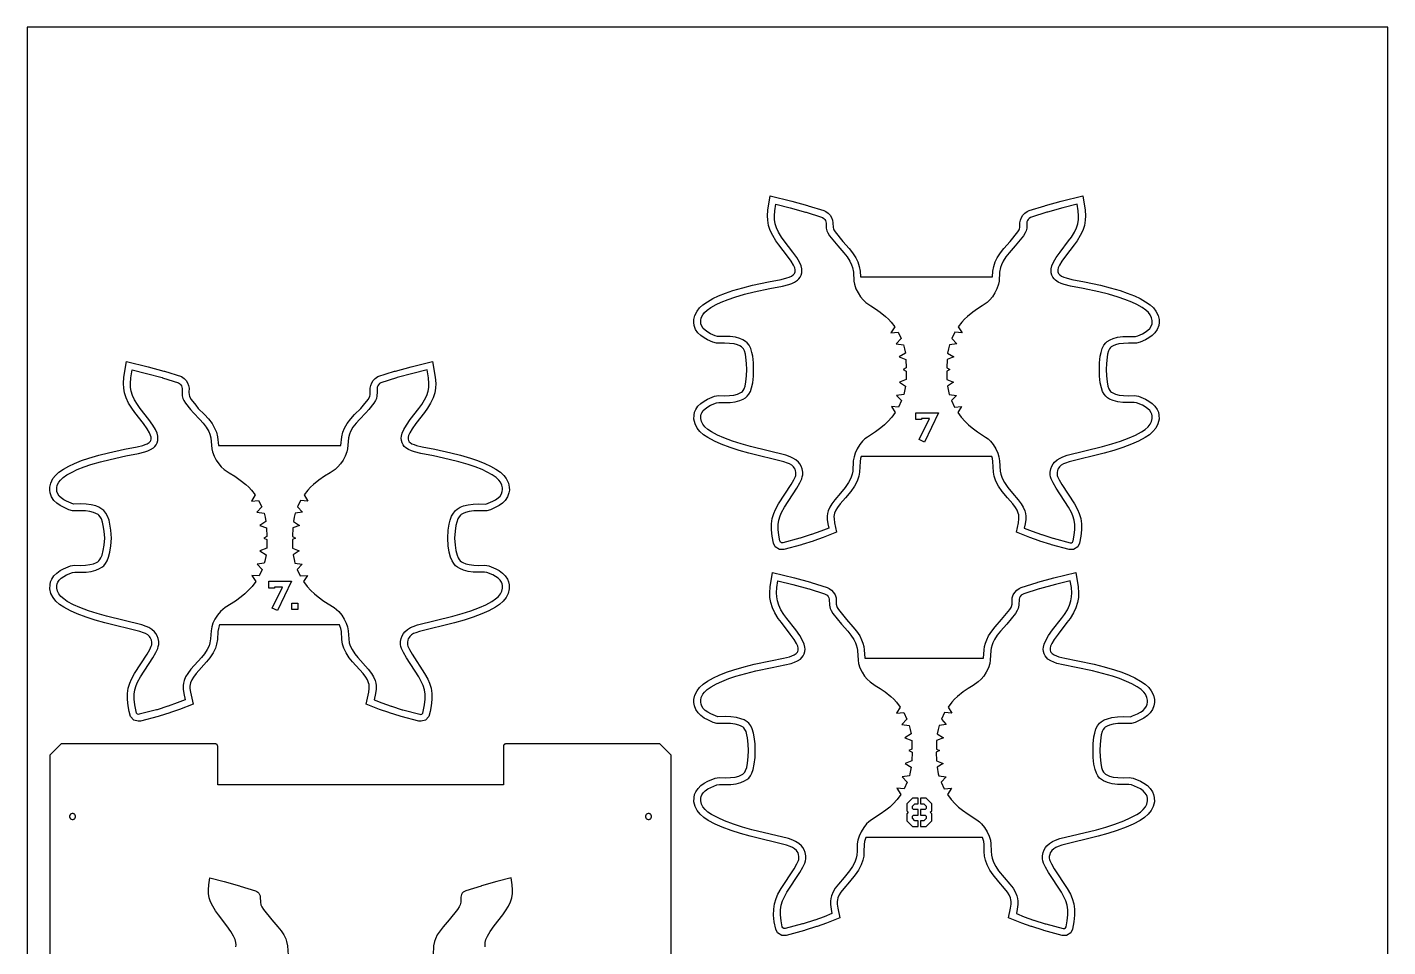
# Model space of a CAD drawing. Header units: millimetres. Extents: x 0 to 600, y 50 to 2725.
# Drawn here: x 0 to 600, y 1395 to 1800 of the extents above; entities that cross this region are included whole.
import ezdxf

# ---------------------------------------------------------------- set-up
doc = ezdxf.new("R2010")
doc.units = ezdxf.units.MM
doc.layers.add('0.0mm', color=7, linetype='Continuous')

msp = doc.modelspace()

# ---------------------------------------------------------------- linework, layer by layer
at = {"layer": '0.0mm'}
for points in [[(0, 950), (600, 950), (600, 1800), (0, 1800), (0, 950)], [(425.66, 1689.92), (425.82, 1692.44), (426.24, 1694.6), (426.89, 1696.56), (427.8, 1698.42), (429.18, 1700.56), (430.7, 1702.45), (433.4, 1705.51), (436.89, 1709.82), (437.45, 1710.71), (437.62, 1711.13), (437.76, 1711.73), (437.8, 1713.83), (437.98, 1714.91), (438.4, 1716.06), (439.05, 1717.1), (439.89, 1718.01), (440.91, 1718.72), (441.88, 1719.15), (448.79, 1721.34), (449.08, 1721.43), (455.96, 1723.34), (465.48, 1725.74), (466.48, 1719.41), (466.65, 1716.91), (466.58, 1714.89), (466.22, 1712.64), (465.5, 1710.43), (464.41, 1708.15), (462.98, 1705.84), (461.68, 1704.01), (457.87, 1699.1), (456.24, 1696.82), (455.22, 1695.09), (454.71, 1693.9), (454.52, 1693.09), (454.49, 1692.65), (454.52, 1692.21), (454.66, 1691.68), (454.82, 1691.37), (455.03, 1691.09), (455.34, 1690.81), (456.17, 1690.26), (457.11, 1689.83), (458.15, 1689.47), (460.7, 1688.86), (466.23, 1687.78), (473.28, 1686.25), (477.62, 1685.17), (481.95, 1683.92), (485.14, 1682.83), (488.28, 1681.57), (490.76, 1680.39), (493.21, 1679.01), (495.18, 1677.66), (496.68, 1676.28), (497.77, 1674.88), (498.73, 1672.9), (499.12, 1671.11), (499.15, 1669.84), (498.98, 1668.56), (498.37, 1666.81), (497.34, 1665.28), (496.14, 1664.09), (494.65, 1663.03), (493.15, 1662.21), (490.82, 1661.17), (489.25, 1660.66), (485.7, 1660.71), (483.46, 1660.63), (481.43, 1660.37), (479.89, 1659.97), (478.92, 1659.57), (478.08, 1659.07), (477.78, 1658.81), (477.29, 1658.18), (476.86, 1657.3), (476.44, 1655.91), (476.19, 1654.56), (475.9, 1651.84), (475.83, 1649.11), (475.9, 1646.4), (476.18, 1643.71), (476.57, 1641.82), (477, 1640.61), (477.37, 1639.94), (477.75, 1639.46), (478.18, 1639.1), (478.72, 1638.77), (479.91, 1638.27), (481.49, 1637.86), (483.46, 1637.61), (485.67, 1637.53), (488.27, 1637.61), (490.04, 1637.39), (493.13, 1636.04), (494.65, 1635.22), (496.14, 1634.16), (497.34, 1632.97), (498.33, 1631.49), (498.82, 1630.28), (499.1, 1629.01), (499.13, 1627.18), (498.66, 1625.14), (497.75, 1623.33), (496.46, 1621.73), (494.85, 1620.33), (492.99, 1619.1), (490.04, 1617.51), (487.05, 1616.18), (483.14, 1614.7), (479.17, 1613.43), (474.97, 1612.26), (459.48, 1608.45), (457.84, 1607.89), (456.93, 1607.47), (456.01, 1606.89), (455.24, 1606.2), (454.91, 1605.8), (454.56, 1605.18), (454.31, 1604.54), (454.15, 1603.68), (454.16, 1602.95), (454.25, 1602.47), (454.41, 1601.94), (455.06, 1600.48), (456.26, 1598.39), (461.78, 1589.95), (463.15, 1587.45), (463.95, 1585.6), (464.6, 1583.41), (464.95, 1581.07), (464.97, 1578.47), (464.68, 1575.64), (464.09, 1572.55), (463.25, 1570.93), (461.35, 1569.75), (459.54, 1569.71), (451.71, 1571.82), (451.35, 1571.92), (446.49, 1573.48), (446.19, 1573.58), (442.12, 1575.07), (436.25, 1577.39), (437.14, 1581.58), (437.36, 1583.23), (437.36, 1584.34), (437.26, 1585.08), (437.07, 1585.82), (436.56, 1587.08), (435.87, 1588.26), (434.68, 1589.84), (432.24, 1592.59), (430.01, 1595.3), (428.37, 1597.73), (427.22, 1599.96), (426.44, 1602.11), (426.06, 1603.87), (425.85, 1608.58), (425.61, 1609.91), (425.33, 1610.81), (367.81, 1610.81), (367.53, 1609.91), (367.3, 1608.58), (367.09, 1603.87), (366.7, 1602.11), (365.93, 1599.96), (364.77, 1597.73), (363.14, 1595.3), (360.9, 1592.59), (358.47, 1589.84), (357.28, 1588.26), (356.58, 1587.08), (356.07, 1585.82), (355.88, 1585.08), (355.78, 1584.34), (355.79, 1583.23), (356.01, 1581.58), (356.89, 1577.39), (351.03, 1575.07), (346.95, 1573.58), (346.66, 1573.48), (341.8, 1571.92), (341.43, 1571.82), (333.61, 1569.71), (331.8, 1569.75), (329.9, 1570.93), (329.06, 1572.55), (328.47, 1575.64), (328.17, 1578.47), (328.2, 1581.07), (328.54, 1583.41), (329.2, 1585.6), (330, 1587.45), (331.37, 1589.95), (336.88, 1598.39), (338.09, 1600.48), (338.74, 1601.94), (338.9, 1602.47), (338.99, 1602.95), (338.99, 1603.68), (338.83, 1604.54), (338.59, 1605.18), (338.23, 1605.8), (337.9, 1606.2), (337.13, 1606.89), (336.21, 1607.47), (335.31, 1607.89), (333.66, 1608.45), (318.18, 1612.26), (313.98, 1613.43), (310.01, 1614.7), (306.1, 1616.18), (303.1, 1617.51), (300.15, 1619.1), (298.3, 1620.33), (296.68, 1621.73), (295.4, 1623.33), (294.49, 1625.14), (294.01, 1627.18), (294.05, 1629.01), (294.33, 1630.28), (294.81, 1631.49), (295.8, 1632.97), (297.01, 1634.16), (298.5, 1635.22), (300.01, 1636.04), (303.11, 1637.39), (304.87, 1637.61), (307.48, 1637.53), (309.69, 1637.61), (311.65, 1637.86), (313.24, 1638.27), (314.42, 1638.77), (314.97, 1639.1), (315.39, 1639.46), (315.78, 1639.94), (316.14, 1640.61), (316.57, 1641.82), (316.96, 1643.71), (317.25, 1646.4), (317.32, 1649.11), (317.25, 1651.84), (316.96, 1654.56), (316.7, 1655.91), (316.28, 1657.3), (315.85, 1658.18), (315.36, 1658.81), (315.06, 1659.07), (314.23, 1659.57), (313.25, 1659.97), (311.72, 1660.37), (309.69, 1660.63), (307.45, 1660.71), (303.9, 1660.66), (302.32, 1661.17), (300, 1662.21), (298.5, 1663.03), (297.01, 1664.09), (295.8, 1665.28), (294.77, 1666.81), (294.17, 1668.56), (294, 1669.84), (294.03, 1671.11), (294.42, 1672.9), (295.38, 1674.88), (296.46, 1676.28), (297.97, 1677.66), (299.94, 1679.01), (302.39, 1680.39), (304.87, 1681.57), (308.01, 1682.83), (311.2, 1683.92), (315.52, 1685.17), (319.86, 1686.25), (326.92, 1687.78), (332.44, 1688.86), (334.99, 1689.47), (336.04, 1689.83), (336.97, 1690.26), (337.81, 1690.81), (338.12, 1691.09), (338.33, 1691.37), (338.49, 1691.68), (338.62, 1692.21), (338.66, 1692.65), (338.63, 1693.09), (338.44, 1693.9), (337.92, 1695.09), (336.91, 1696.82), (335.27, 1699.1), (331.46, 1704.01), (330.16, 1705.84), (328.74, 1708.15), (327.64, 1710.43), (326.93, 1712.64), (326.56, 1714.89), (326.49, 1716.91), (326.67, 1719.41), (327.67, 1725.74), (337.19, 1723.34), (344.07, 1721.43), (344.36, 1721.34), (351.26, 1719.15), (352.24, 1718.72), (353.25, 1718.01), (354.1, 1717.1), (354.75, 1716.06), (355.17, 1714.91), (355.34, 1713.83), (355.39, 1711.73), (355.53, 1711.13), (355.7, 1710.71), (356.25, 1709.82), (359.75, 1705.51), (362.45, 1702.45), (363.96, 1700.56), (365.35, 1698.42), (366.26, 1696.56), (366.91, 1694.6), (367.33, 1692.44), (367.48, 1689.92), (425.66, 1689.92)], [(384.56, 1654.66), (387.53, 1653.53), (387.64, 1649.81), (386.28, 1649.12), (387.68, 1648.43), (387.61, 1644.7), (384.64, 1643.54), (387.34, 1641.83), (386.57, 1638.15), (383.4, 1637.73), (385.61, 1635.43), (384.25, 1632.58), (381.07, 1632.81), (382.77, 1630.11), (381.25, 1628.05), (379.57, 1626.18), (378.05, 1624.73), (376.45, 1623.4), (374.1, 1621.7), (370.49, 1619.36), (369.41, 1618.53), (368.41, 1617.58), (367.12, 1616.02), (365.98, 1614.18), (365.12, 1612.27), (364.61, 1610.61), (364.31, 1608.91), (364.1, 1604.26), (363.81, 1602.94), (363.17, 1601.16), (362.19, 1599.27), (360.73, 1597.1), (358.62, 1594.54), (356.15, 1591.74), (354.78, 1589.93), (353.89, 1588.41), (353.22, 1586.76), (352.93, 1585.66), (352.78, 1584.54), (352.79, 1583.02), (353.05, 1581.07), (353.44, 1579.25), (349.96, 1577.87), (345.93, 1576.4), (345.74, 1576.34), (340.88, 1574.78), (340.65, 1574.71), (333.24, 1572.72), (332.68, 1572.73), (332.18, 1573.04), (331.92, 1573.54), (331.44, 1576.08), (331.17, 1578.61), (331.2, 1580.84), (331.48, 1582.75), (332.02, 1584.57), (332.7, 1586.14), (333.94, 1588.41), (339.44, 1596.82), (340.76, 1599.11), (341.55, 1600.88), (341.82, 1601.77), (341.98, 1602.68), (341.99, 1603.94), (341.73, 1605.35), (341.31, 1606.47), (340.71, 1607.51), (340.07, 1608.29), (338.94, 1609.29), (337.65, 1610.1), (336.43, 1610.67), (334.51, 1611.33), (318.94, 1615.16), (314.84, 1616.3), (311, 1617.54), (307.24, 1618.96), (304.43, 1620.2), (301.7, 1621.68), (300.11, 1622.72), (298.85, 1623.82), (297.94, 1624.96), (297.33, 1626.17), (297.02, 1627.49), (297.04, 1628.66), (297.21, 1629.39), (297.48, 1630.09), (298.12, 1631.04), (298.95, 1631.85), (300.1, 1632.67), (301.33, 1633.35), (303.91, 1634.47), (305.01, 1634.61), (307.48, 1634.53), (309.93, 1634.62), (312.22, 1634.91), (314.2, 1635.42), (315.8, 1636.09), (316.73, 1636.66), (317.55, 1637.36), (318.28, 1638.26), (318.89, 1639.38), (319.47, 1641.02), (319.93, 1643.24), (320.25, 1646.2), (320.32, 1649.11), (320.25, 1652.03), (319.93, 1655), (319.62, 1656.63), (319.09, 1658.4), (318.41, 1659.78), (317.55, 1660.89), (316.83, 1661.51), (315.58, 1662.26), (314.2, 1662.82), (312.29, 1663.32), (309.93, 1663.63), (307.48, 1663.71), (304.35, 1663.67), (303.4, 1663.97), (301.33, 1664.9), (300.1, 1665.57), (298.95, 1666.39), (298.12, 1667.2), (297.48, 1668.16), (297.1, 1669.25), (297, 1670), (297.02, 1670.75), (297.27, 1671.92), (297.94, 1673.28), (298.68, 1674.23), (299.84, 1675.3), (301.53, 1676.46), (303.77, 1677.73), (306.07, 1678.82), (309.05, 1680.02), (312.1, 1681.06), (316.3, 1682.27), (320.54, 1683.33), (327.53, 1684.84), (333.08, 1685.93), (335.83, 1686.58), (337.16, 1687.04), (338.43, 1687.63), (339.66, 1688.43), (340.33, 1689.05), (340.89, 1689.77), (341.31, 1690.64), (341.59, 1691.7), (341.67, 1692.62), (341.61, 1693.54), (341.29, 1694.85), (340.61, 1696.45), (339.43, 1698.46), (337.68, 1700.9), (333.87, 1705.8), (332.66, 1707.5), (331.37, 1709.59), (330.43, 1711.55), (329.85, 1713.34), (329.56, 1715.18), (329.5, 1716.86), (329.65, 1719.08), (330.12, 1722.03), (336.42, 1720.44), (343.27, 1718.54), (343.45, 1718.49), (350.2, 1716.33), (350.76, 1716.09), (351.28, 1715.73), (351.71, 1715.27), (352.04, 1714.74), (352.25, 1714.15), (352.35, 1713.56), (352.4, 1711.37), (352.66, 1710.21), (353.03, 1709.33), (353.8, 1708.08), (357.46, 1703.57), (360.15, 1700.52), (361.53, 1698.8), (362.73, 1696.95), (363.56, 1695.25), (363.97, 1694.02), (364.35, 1692.06), (364.6, 1688.03), (364.85, 1686.7), (365.48, 1684.75), (366.38, 1682.9), (367.49, 1681.17), (368.59, 1679.86), (369.83, 1678.7), (372.02, 1677.15), (374.08, 1675.86), (376.09, 1674.47), (378.51, 1672.51), (379.79, 1671.29), (380.99, 1670), (382.55, 1667.98), (380.89, 1665.26), (384.07, 1665.53), (385.45, 1662.74), (383.27, 1660.41), (386.43, 1660.03), (386.9, 1658.22), (387.25, 1656.39), (384.56, 1654.66)], [(408.58, 1654.66), (405.62, 1653.53), (405.51, 1649.81), (406.86, 1649.12), (405.47, 1648.43), (405.53, 1644.7), (408.51, 1643.54), (405.81, 1641.83), (406.58, 1638.15), (409.74, 1637.73), (407.54, 1635.43), (408.89, 1632.58), (412.08, 1632.81), (410.38, 1630.11), (411.9, 1628.05), (413.58, 1626.18), (415.1, 1624.73), (416.7, 1623.4), (419.05, 1621.7), (422.65, 1619.36), (423.73, 1618.53), (424.74, 1617.58), (426.03, 1616.02), (427.16, 1614.18), (428.02, 1612.27), (428.53, 1610.61), (428.83, 1608.91), (429.05, 1604.26), (429.33, 1602.94), (429.98, 1601.16), (430.96, 1599.27), (432.42, 1597.1), (434.52, 1594.54), (437, 1591.74), (438.37, 1589.93), (439.26, 1588.41), (439.93, 1586.76), (440.21, 1585.66), (440.36, 1584.54), (440.36, 1583.02), (440.1, 1581.07), (439.71, 1579.25), (443.18, 1577.87), (447.22, 1576.4), (447.4, 1576.34), (452.26, 1574.78), (452.49, 1574.71), (459.9, 1572.72), (460.46, 1572.73), (460.96, 1573.04), (461.22, 1573.54), (461.71, 1576.08), (461.97, 1578.61), (461.95, 1580.84), (461.67, 1582.75), (461.12, 1584.57), (460.45, 1586.14), (459.2, 1588.41), (453.71, 1596.82), (452.38, 1599.11), (451.59, 1600.88), (451.32, 1601.77), (451.16, 1602.68), (451.15, 1603.94), (451.41, 1605.35), (451.84, 1606.47), (452.44, 1607.51), (453.07, 1608.29), (454.21, 1609.29), (455.49, 1610.1), (456.72, 1610.67), (458.64, 1611.33), (474.21, 1615.16), (478.31, 1616.3), (482.15, 1617.54), (485.91, 1618.96), (488.72, 1620.2), (491.45, 1621.68), (493.03, 1622.72), (494.29, 1623.82), (495.21, 1624.96), (495.82, 1626.17), (496.13, 1627.49), (496.1, 1628.66), (495.94, 1629.39), (495.66, 1630.09), (495.02, 1631.04), (494.2, 1631.85), (493.05, 1632.67), (491.81, 1633.35), (489.24, 1634.47), (488.13, 1634.61), (485.66, 1634.53), (483.21, 1634.62), (480.93, 1634.91), (478.94, 1635.42), (477.35, 1636.09), (476.41, 1636.66), (475.6, 1637.36), (474.87, 1638.26), (474.25, 1639.38), (473.68, 1641.02), (473.22, 1643.24), (472.9, 1646.2), (472.83, 1649.11), (472.9, 1652.03), (473.22, 1655), (473.53, 1656.63), (474.06, 1658.4), (474.73, 1659.78), (475.6, 1660.89), (476.32, 1661.51), (477.57, 1662.26), (478.94, 1662.82), (480.86, 1663.32), (483.21, 1663.63), (485.66, 1663.71), (488.8, 1663.67), (489.75, 1663.97), (491.81, 1664.9), (493.05, 1665.57), (494.2, 1666.39), (495.02, 1667.2), (495.66, 1668.16), (496.04, 1669.25), (496.14, 1670), (496.13, 1670.75), (495.87, 1671.92), (495.21, 1673.28), (494.47, 1674.23), (493.31, 1675.3), (491.62, 1676.46), (489.38, 1677.73), (487.08, 1678.82), (484.09, 1680.02), (481.05, 1681.06), (476.85, 1682.27), (472.6, 1683.33), (465.62, 1684.84), (460.07, 1685.93), (457.32, 1686.58), (455.99, 1687.04), (454.71, 1687.63), (453.49, 1688.43), (452.81, 1689.05), (452.26, 1689.77), (451.83, 1690.64), (451.56, 1691.7), (451.48, 1692.62), (451.54, 1693.54), (451.85, 1694.85), (452.54, 1696.45), (453.72, 1698.46), (455.47, 1700.9), (459.27, 1705.8), (460.48, 1707.5), (461.77, 1709.59), (462.71, 1711.55), (463.29, 1713.34), (463.59, 1715.18), (463.65, 1716.86), (463.49, 1719.08), (463.03, 1722.03), (456.73, 1720.44), (449.88, 1718.54), (449.7, 1718.49), (442.94, 1716.33), (442.38, 1716.09), (441.87, 1715.73), (441.44, 1715.27), (441.11, 1714.74), (440.89, 1714.15), (440.8, 1713.56), (440.75, 1711.37), (440.49, 1710.21), (440.12, 1709.33), (439.34, 1708.08), (435.69, 1703.57), (433, 1700.52), (431.62, 1698.8), (430.41, 1696.95), (429.59, 1695.25), (429.18, 1694.02), (428.8, 1692.06), (428.55, 1688.03), (428.29, 1686.7), (427.66, 1684.75), (426.77, 1682.9), (425.65, 1681.17), (424.56, 1679.86), (423.32, 1678.7), (421.13, 1677.15), (419.06, 1675.86), (417.06, 1674.47), (414.64, 1672.51), (413.36, 1671.29), (412.16, 1670), (410.6, 1667.98), (412.26, 1665.26), (409.08, 1665.53), (407.7, 1662.74), (409.88, 1660.41), (406.71, 1660.03), (406.24, 1658.22), (405.9, 1656.39), (408.58, 1654.66)], [(138.3, 1615.63), (138.68, 1619.49), (139.21, 1621.45), (139.98, 1623.32), (141.12, 1625.33), (142.7, 1627.41), (144.38, 1629.24), (147.17, 1632), (148.31, 1633.34), (150.34, 1635.94), (150.93, 1636.89), (151.12, 1637.32), (151.25, 1637.94), (151.3, 1639.13), (151.25, 1640.92), (151.47, 1642.11), (151.91, 1643.26), (152.58, 1644.3), (153.46, 1645.21), (154.62, 1645.98), (162.02, 1648.33), (162.34, 1648.43), (169.32, 1650.32), (178.79, 1652.66), (179.95, 1645.73), (180.14, 1643.01), (180.05, 1640.84), (179.7, 1638.8), (178.99, 1636.6), (177.9, 1634.32), (176.47, 1632.01), (175.17, 1630.18), (171.36, 1625.27), (169.72, 1622.99), (168.7, 1621.26), (168.19, 1620.07), (168, 1619.26), (167.97, 1618.82), (168.01, 1618.38), (168.14, 1617.85), (168.3, 1617.54), (168.51, 1617.26), (168.82, 1616.98), (169.65, 1616.43), (170.59, 1616), (171.63, 1615.64), (174.19, 1615.03), (179.71, 1613.95), (186.77, 1612.41), (191.1, 1611.34), (195.43, 1610.09), (198.62, 1609), (201.76, 1607.73), (204.24, 1606.55), (206.69, 1605.17), (208.66, 1603.82), (210.16, 1602.44), (211.25, 1601.04), (212.21, 1599.06), (212.6, 1597.27), (212.62, 1596), (212.45, 1594.72), (211.85, 1592.97), (210.82, 1591.44), (209.61, 1590.25), (208.12, 1589.19), (206.62, 1588.37), (204.3, 1587.33), (202.72, 1586.83), (199.17, 1586.88), (196.93, 1586.8), (194.97, 1586.54), (193.35, 1586.13), (192.29, 1585.71), (191.37, 1585.17), (191.01, 1584.87), (190.44, 1584.18), (189.93, 1583.24), (189.42, 1581.8), (189.09, 1580.38), (188.68, 1577.91), (188.44, 1574.82), (188.68, 1571.74), (189.08, 1569.29), (189.59, 1567.33), (190.1, 1566.05), (190.53, 1565.33), (190.98, 1564.81), (191.47, 1564.4), (192.08, 1564.04), (193.36, 1563.51), (194.97, 1563.1), (196.93, 1562.85), (199.14, 1562.77), (201.75, 1562.85), (203.51, 1562.63), (206.61, 1561.29), (208.12, 1560.46), (209.61, 1559.4), (210.82, 1558.21), (211.81, 1556.74), (212.29, 1555.52), (212.57, 1554.26), (212.61, 1552.42), (212.14, 1550.39), (211.23, 1548.57), (209.94, 1546.97), (208.33, 1545.57), (206.47, 1544.34), (203.52, 1542.75), (200.53, 1541.42), (196.62, 1539.94), (192.65, 1538.67), (188.45, 1537.5), (172.96, 1533.68), (171.32, 1533.12), (170.42, 1532.7), (169.5, 1532.12), (168.73, 1531.44), (168.39, 1531.03), (168.04, 1530.41), (167.8, 1529.77), (167.64, 1528.91), (167.64, 1528.18), (167.73, 1527.7), (167.89, 1527.17), (168.54, 1525.71), (169.75, 1523.62), (175.27, 1515.19), (176.64, 1512.69), (177.44, 1510.83), (178.09, 1508.64), (178.44, 1506.3), (178.47, 1503.71), (178.17, 1500.88), (177.71, 1498.44), (177.14, 1496.19), (175.66, 1494.61), (173.76, 1494.05), (172.67, 1494.17), (164.86, 1496.2), (164.5, 1496.31), (159.75, 1497.78), (159.47, 1497.87), (155.4, 1499.31), (149.46, 1501.58), (150.63, 1506.83), (150.85, 1508.46), (150.85, 1509.58), (150.75, 1510.31), (150.57, 1511.04), (150.06, 1512.28), (149.34, 1513.5), (148.12, 1515.12), (143.52, 1520.2), (142.02, 1522.04), (140.63, 1524.17), (139.64, 1526.29), (139.1, 1528), (138.77, 1530.06), (138.58, 1533.63), (138.33, 1534.9), (137.92, 1536.17), (137.76, 1536.51), (84.86, 1536.51), (84.71, 1536.17), (84.29, 1534.9), (84.04, 1533.63), (83.85, 1530.06), (83.53, 1528), (82.98, 1526.29), (81.99, 1524.17), (80.6, 1522.04), (79.11, 1520.2), (74.5, 1515.12), (73.28, 1513.5), (72.56, 1512.28), (72.06, 1511.04), (71.87, 1510.31), (71.77, 1509.58), (71.78, 1508.46), (72, 1506.83), (73.16, 1501.58), (67.23, 1499.31), (63.15, 1497.87), (62.87, 1497.78), (58.13, 1496.31), (57.77, 1496.2), (49.96, 1494.17), (48.86, 1494.05), (46.96, 1494.61), (45.48, 1496.19), (44.91, 1498.44), (44.45, 1500.88), (44.16, 1503.71), (44.19, 1506.3), (44.53, 1508.64), (45.19, 1510.83), (45.99, 1512.69), (47.36, 1515.19), (52.88, 1523.62), (54.08, 1525.71), (54.73, 1527.17), (54.89, 1527.7), (54.98, 1528.18), (54.99, 1528.91), (54.83, 1529.77), (54.58, 1530.41), (54.23, 1531.03), (53.9, 1531.44), (53.13, 1532.12), (52.21, 1532.7), (51.3, 1533.12), (49.66, 1533.68), (34.17, 1537.5), (29.97, 1538.67), (26, 1539.94), (22.09, 1541.42), (19.1, 1542.75), (16.15, 1544.34), (14.29, 1545.57), (12.68, 1546.97), (11.4, 1548.57), (10.49, 1550.39), (10.01, 1552.42), (10.05, 1554.26), (10.33, 1555.52), (10.82, 1556.74), (11.8, 1558.21), (13.01, 1559.4), (14.5, 1560.46), (16.01, 1561.29), (19.11, 1562.63), (20.88, 1562.85), (23.48, 1562.77), (25.69, 1562.85), (27.66, 1563.1), (29.26, 1563.51), (30.54, 1564.04), (31.15, 1564.4), (31.65, 1564.81), (32.09, 1565.33), (32.53, 1566.05), (33.04, 1567.33), (33.54, 1569.29), (33.94, 1571.74), (34.18, 1574.82), (33.94, 1577.91), (33.54, 1580.38), (33.2, 1581.8), (32.69, 1583.24), (32.18, 1584.18), (31.62, 1584.87), (31.25, 1585.17), (30.33, 1585.71), (29.28, 1586.13), (27.66, 1586.54), (25.69, 1586.8), (23.45, 1586.88), (19.9, 1586.83), (18.33, 1587.33), (16, 1588.37), (14.5, 1589.19), (13.01, 1590.25), (11.8, 1591.44), (10.78, 1592.97), (10.17, 1594.72), (10, 1596), (10.03, 1597.27), (10.42, 1599.06), (11.37, 1601.04), (12.46, 1602.44), (13.97, 1603.82), (15.94, 1605.17), (18.38, 1606.55), (20.86, 1607.73), (24, 1609), (27.2, 1610.09), (31.52, 1611.34), (35.86, 1612.41), (42.92, 1613.95), (48.44, 1615.03), (50.99, 1615.64), (52.03, 1616), (52.97, 1616.43), (53.8, 1616.98), (54.11, 1617.26), (54.32, 1617.54), (54.48, 1617.85), (54.62, 1618.38), (54.65, 1618.82), (54.62, 1619.26), (54.43, 1620.07), (53.92, 1621.26), (52.9, 1622.99), (51.27, 1625.27), (47.45, 1630.18), (46.15, 1632.01), (44.73, 1634.32), (43.63, 1636.6), (42.92, 1638.8), (42.57, 1640.84), (42.48, 1643.01), (42.67, 1645.73), (43.84, 1652.66), (53.3, 1650.32), (60.28, 1648.43), (60.61, 1648.33), (68.01, 1645.98), (69.17, 1645.21), (70.04, 1644.3), (70.72, 1643.26), (71.16, 1642.11), (71.37, 1640.92), (71.32, 1639.13), (71.37, 1637.94), (71.51, 1637.32), (71.69, 1636.89), (72.28, 1635.94), (74.31, 1633.34), (75.46, 1632), (78.24, 1629.24), (79.93, 1627.41), (81.5, 1625.33), (82.64, 1623.32), (83.41, 1621.45), (83.94, 1619.49), (84.32, 1615.63), (138.3, 1615.63)], [(61.98, 1500.65), (57.24, 1499.17), (57.01, 1499.11), (49.42, 1497.13), (49.14, 1497.1), (48.59, 1497.26), (48.2, 1497.68), (47.84, 1499.09), (47.42, 1501.32), (47.16, 1503.85), (47.18, 1506.07), (47.47, 1507.99), (48.01, 1509.8), (48.69, 1511.37), (49.93, 1513.64), (55.43, 1522.05), (56.75, 1524.34), (57.55, 1526.11), (57.82, 1527), (57.98, 1527.91), (57.99, 1529.17), (57.73, 1530.58), (57.3, 1531.7), (56.71, 1532.74), (56.07, 1533.52), (54.93, 1534.53), (53.65, 1535.34), (52.43, 1535.91), (50.51, 1536.56), (34.94, 1540.4), (30.83, 1541.54), (27, 1542.77), (23.23, 1544.2), (20.43, 1545.45), (17.69, 1546.92), (16.11, 1547.97), (14.85, 1549.06), (13.94, 1550.2), (13.33, 1551.41), (13.02, 1552.73), (13.04, 1553.9), (13.21, 1554.63), (13.48, 1555.33), (14.12, 1556.28), (14.95, 1557.09), (16.1, 1557.91), (17.33, 1558.59), (19.91, 1559.71), (21.01, 1559.85), (23.48, 1559.77), (25.93, 1559.86), (28.22, 1560.15), (30.2, 1560.66), (31.89, 1561.35), (32.88, 1561.94), (33.75, 1562.65), (34.54, 1563.57), (35.22, 1564.72), (35.89, 1566.39), (36.48, 1568.67), (36.92, 1571.38), (37.19, 1574.82), (36.92, 1578.27), (36.48, 1580.97), (36.08, 1582.65), (35.44, 1584.45), (34.69, 1585.86), (33.75, 1586.99), (32.98, 1587.63), (31.65, 1588.41), (30.21, 1588.99), (28.22, 1589.5), (25.93, 1589.79), (23.48, 1589.88), (20.35, 1589.83), (19.4, 1590.14), (17.33, 1591.06), (16.1, 1591.73), (14.95, 1592.55), (14.12, 1593.36), (13.48, 1594.32), (13.1, 1595.41), (13, 1596.16), (13.02, 1596.91), (13.27, 1598.08), (13.94, 1599.45), (14.67, 1600.4), (15.84, 1601.46), (17.53, 1602.62), (19.77, 1603.89), (22.07, 1604.98), (25.05, 1606.18), (28.1, 1607.22), (32.3, 1608.44), (36.54, 1609.49), (43.52, 1611.01), (49.07, 1612.1), (51.82, 1612.76), (53.15, 1613.21), (54.43, 1613.8), (55.65, 1614.6), (56.33, 1615.22), (56.89, 1615.95), (57.31, 1616.81), (57.58, 1617.87), (57.66, 1618.8), (57.6, 1619.71), (57.29, 1621.02), (56.6, 1622.62), (55.42, 1624.63), (53.67, 1627.07), (49.86, 1631.97), (48.65, 1633.67), (47.36, 1635.76), (46.42, 1637.72), (45.84, 1639.51), (45.56, 1641.15), (45.48, 1642.97), (45.65, 1645.38), (46.26, 1648.97), (52.55, 1647.41), (59.49, 1645.53), (59.7, 1645.47), (66.69, 1643.25), (67.23, 1642.89), (67.68, 1642.42), (68.03, 1641.89), (68.25, 1641.3), (68.36, 1640.7), (68.32, 1639.1), (68.38, 1637.55), (68.64, 1636.41), (69.02, 1635.5), (69.82, 1634.22), (71.99, 1631.44), (73.26, 1629.96), (76.08, 1627.15), (77.62, 1625.49), (78.99, 1623.67), (80.04, 1621.83), (80.52, 1620.67), (80.98, 1618.95), (81.44, 1614.21), (81.73, 1612.9), (82.41, 1610.98), (83.33, 1609.16), (84.48, 1607.47), (85.6, 1606.19), (86.85, 1605.07), (89.06, 1603.57), (91.56, 1602.07), (93.96, 1600.41), (96.41, 1598.43), (97.71, 1597.21), (98.92, 1595.91), (100.52, 1593.84), (98.86, 1591.12), (102.04, 1591.39), (103.45, 1588.55), (101.27, 1586.22), (104.43, 1585.84), (104.91, 1584), (105.26, 1582.12), (102.58, 1580.4), (105.55, 1579.26), (105.66, 1575.51), (104.3, 1574.82), (105.7, 1574.13), (105.63, 1570.37), (102.65, 1569.2), (105.36, 1567.5), (104.81, 1564.66), (104.56, 1563.75), (101.41, 1563.33), (103.61, 1561.03), (102.23, 1558.12), (99.05, 1558.35), (100.75, 1555.65), (99.18, 1553.54), (97.48, 1551.65), (95.95, 1550.19), (94.33, 1548.85), (91.81, 1547.04), (87.27, 1544.18), (86.2, 1543.36), (85.21, 1542.44), (83.89, 1540.88), (82.79, 1539.14), (81.91, 1537.28), (81.38, 1535.66), (81.05, 1534), (80.87, 1530.37), (80.6, 1528.69), (80.18, 1527.38), (79.36, 1525.64), (78.18, 1523.81), (76.83, 1522.15), (72.19, 1517.03), (70.78, 1515.17), (69.86, 1513.62), (69.2, 1511.98), (68.92, 1510.89), (68.77, 1509.77), (68.78, 1508.25), (69.04, 1506.3), (69.67, 1503.46), (66.19, 1502.12), (62.16, 1500.7), (61.98, 1500.65)], [(160.64, 1500.65), (165.39, 1499.17), (165.61, 1499.11), (173.2, 1497.13), (173.48, 1497.1), (174.03, 1497.26), (174.42, 1497.68), (174.78, 1499.09), (175.2, 1501.32), (175.46, 1503.85), (175.44, 1506.07), (175.16, 1507.99), (174.61, 1509.8), (173.94, 1511.37), (172.69, 1513.64), (167.19, 1522.05), (165.87, 1524.34), (165.08, 1526.11), (164.81, 1527), (164.65, 1527.91), (164.63, 1529.17), (164.9, 1530.58), (165.32, 1531.7), (165.92, 1532.74), (166.55, 1533.52), (167.69, 1534.53), (168.98, 1535.34), (170.2, 1535.91), (172.12, 1536.56), (187.69, 1540.4), (191.79, 1541.54), (195.63, 1542.77), (199.39, 1544.2), (202.2, 1545.45), (204.93, 1546.92), (206.51, 1547.97), (207.77, 1549.06), (208.69, 1550.2), (209.3, 1551.41), (209.6, 1552.73), (209.58, 1553.9), (209.42, 1554.63), (209.14, 1555.33), (208.5, 1556.28), (207.68, 1557.09), (206.53, 1557.91), (205.29, 1558.59), (202.71, 1559.71), (201.61, 1559.85), (199.14, 1559.77), (196.69, 1559.86), (194.4, 1560.15), (192.42, 1560.66), (190.74, 1561.35), (189.75, 1561.94), (188.87, 1562.65), (188.08, 1563.57), (187.4, 1564.72), (186.73, 1566.39), (186.14, 1568.67), (185.7, 1571.38), (185.43, 1574.82), (185.7, 1578.27), (186.14, 1580.97), (186.54, 1582.65), (187.18, 1584.45), (187.94, 1585.86), (188.87, 1586.99), (189.64, 1587.63), (190.97, 1588.41), (192.42, 1588.99), (194.4, 1589.5), (196.69, 1589.79), (199.14, 1589.88), (202.28, 1589.83), (203.23, 1590.14), (205.29, 1591.06), (206.53, 1591.73), (207.68, 1592.55), (208.5, 1593.36), (209.14, 1594.32), (209.52, 1595.41), (209.62, 1596.16), (209.6, 1596.91), (209.35, 1598.08), (208.69, 1599.45), (207.95, 1600.4), (206.78, 1601.46), (205.1, 1602.62), (202.86, 1603.89), (200.56, 1604.98), (197.57, 1606.18), (194.52, 1607.22), (190.32, 1608.44), (186.08, 1609.49), (179.1, 1611.01), (173.55, 1612.1), (170.8, 1612.76), (169.47, 1613.21), (168.19, 1613.8), (166.97, 1614.6), (166.29, 1615.22), (165.74, 1615.95), (165.32, 1616.81), (165.04, 1617.87), (164.96, 1618.8), (165.02, 1619.71), (165.34, 1621.02), (166.02, 1622.62), (167.2, 1624.63), (168.95, 1627.07), (172.76, 1631.97), (173.97, 1633.67), (175.26, 1635.76), (176.2, 1637.72), (176.78, 1639.51), (177.06, 1641.15), (177.14, 1642.97), (176.97, 1645.38), (176.36, 1648.97), (170.08, 1647.41), (163.13, 1645.53), (162.92, 1645.47), (155.93, 1643.25), (155.39, 1642.89), (154.94, 1642.42), (154.59, 1641.89), (154.37, 1641.3), (154.26, 1640.7), (154.3, 1639.1), (154.24, 1637.55), (153.99, 1636.41), (153.6, 1635.5), (152.8, 1634.22), (150.64, 1631.44), (149.36, 1629.96), (146.54, 1627.15), (145, 1625.49), (143.63, 1623.67), (142.59, 1621.83), (142.11, 1620.67), (141.64, 1618.95), (141.18, 1614.21), (140.89, 1612.9), (140.22, 1610.98), (139.29, 1609.16), (138.14, 1607.47), (137.02, 1606.19), (135.77, 1605.07), (133.56, 1603.57), (131.07, 1602.07), (128.66, 1600.41), (126.21, 1598.43), (124.91, 1597.21), (123.7, 1595.91), (122.1, 1593.84), (123.76, 1591.12), (120.58, 1591.39), (119.18, 1588.55), (121.35, 1586.22), (118.19, 1585.84), (117.71, 1584), (117.36, 1582.12), (120.04, 1580.4), (117.07, 1579.26), (116.96, 1575.51), (118.32, 1574.82), (116.93, 1574.13), (116.99, 1570.37), (119.97, 1569.2), (117.27, 1567.5), (117.81, 1564.66), (118.06, 1563.75), (121.22, 1563.33), (119.01, 1561.03), (120.39, 1558.12), (123.58, 1558.35), (121.88, 1555.65), (123.44, 1553.54), (125.14, 1551.65), (126.68, 1550.19), (128.3, 1548.85), (130.81, 1547.04), (135.35, 1544.18), (136.42, 1543.36), (137.41, 1542.44), (138.73, 1540.88), (139.83, 1539.14), (140.71, 1537.28), (141.24, 1535.66), (141.57, 1534), (141.76, 1530.37), (142.02, 1528.69), (142.44, 1527.38), (143.26, 1525.64), (144.45, 1523.81), (145.79, 1522.15), (150.43, 1517.03), (151.84, 1515.17), (152.76, 1513.62), (153.42, 1511.98), (153.7, 1510.89), (153.85, 1509.77), (153.85, 1508.25), (153.58, 1506.3), (152.95, 1503.46), (156.43, 1502.12), (160.47, 1500.7), (160.64, 1500.65)], [(401.93, 1630.07), (395.68, 1617.16), (393.4, 1618.27), (397.9, 1627.55), (394.38, 1627.55), (394.38, 1627.07), (391.85, 1627.07), (391.85, 1630.07), (401.93, 1630.07)], [(116.59, 1555.77), (110.34, 1542.87), (108.07, 1543.97), (112.57, 1553.25), (109.05, 1553.25), (109.05, 1552.77), (106.52, 1552.77), (106.52, 1555.77), (116.59, 1555.77)], [(421.76, 1521.94), (421.94, 1525.54), (422.17, 1526.98), (422.56, 1528.46), (423.15, 1530.02), (423.97, 1531.66), (425.38, 1533.81), (426.93, 1535.73), (429.71, 1538.87), (433.35, 1543.33), (433.93, 1544.27), (434.11, 1544.7), (434.31, 1545.66), (434.41, 1548.44), (434.84, 1549.76), (435.48, 1550.87), (436.34, 1551.82), (437.37, 1552.57), (438.38, 1553.02), (445.37, 1555.23), (445.65, 1555.32), (452.73, 1557.27), (462.45, 1559.71), (463.46, 1553.31), (463.64, 1550.75), (463.57, 1548.68), (463.19, 1546.38), (462.45, 1544.12), (461.33, 1541.79), (459.86, 1539.43), (458.52, 1537.55), (454.59, 1532.51), (452.89, 1530.16), (451.84, 1528.38), (451.31, 1527.15), (451.1, 1526.3), (451.07, 1525.84), (451.11, 1525.37), (451.25, 1524.82), (451.42, 1524.48), (451.65, 1524.18), (451.98, 1523.88), (452.85, 1523.32), (453.84, 1522.86), (454.95, 1522.48), (457.55, 1521.87), (463.24, 1520.76), (470.51, 1519.18), (474.98, 1518.08), (479.43, 1516.8), (482.72, 1515.68), (485.95, 1514.38), (488.5, 1513.18), (491.02, 1511.76), (493.04, 1510.38), (494.58, 1508.97), (495.69, 1507.55), (496.67, 1505.53), (497.07, 1503.69), (497.08, 1502.27), (496.86, 1500.88), (496.28, 1499.31), (495.25, 1497.78), (494.01, 1496.56), (492.48, 1495.48), (490.95, 1494.65), (488.56, 1493.59), (486.96, 1493.07), (483.32, 1493.12), (481, 1493.04), (478.89, 1492.77), (477.29, 1492.36), (476.28, 1491.94), (475.4, 1491.42), (475.08, 1491.14), (474.55, 1490.46), (474.11, 1489.56), (473.67, 1488.13), (473.4, 1486.73), (473.1, 1483.92), (473.02, 1481.12), (473.1, 1478.33), (473.4, 1475.57), (473.8, 1473.64), (474.25, 1472.36), (474.64, 1471.66), (475.04, 1471.16), (475.5, 1470.78), (476.07, 1470.43), (477.31, 1469.91), (478.96, 1469.49), (480.99, 1469.23), (483.29, 1469.15), (485.98, 1469.24), (487.74, 1469.02), (490.93, 1467.63), (492.48, 1466.79), (494.01, 1465.71), (495.25, 1464.5), (496.26, 1463), (496.75, 1461.76), (497.04, 1460.48), (497.08, 1458.61), (496.58, 1456.51), (495.66, 1454.69), (494.35, 1453.06), (492.7, 1451.63), (490.8, 1450.37), (487.76, 1448.74), (484.68, 1447.38), (480.66, 1445.87), (476.57, 1444.56), (472.24, 1443.36), (456.28, 1439.45), (454.58, 1438.87), (453.63, 1438.43), (452.68, 1437.83), (451.87, 1437.12), (451.52, 1436.69), (451.15, 1436.05), (450.9, 1435.38), (450.73, 1434.47), (450.74, 1433.72), (450.83, 1433.2), (451, 1432.64), (451.68, 1431.15), (452.92, 1429), (458.62, 1420.34), (460.03, 1417.78), (460.85, 1415.88), (461.53, 1413.63), (461.89, 1411.17), (461.91, 1408.58), (461.61, 1405.69), (461, 1402.49), (460.16, 1400.88), (458.26, 1399.7), (456.46, 1399.66), (448.36, 1401.83), (448, 1401.93), (442.99, 1403.53), (442.71, 1403.63), (438.62, 1405.11), (432.74, 1407.42), (433.65, 1411.72), (433.88, 1413.44), (433.88, 1414.61), (433.77, 1415.41), (433.57, 1416.2), (433.02, 1417.53), (432.29, 1418.77), (431.04, 1420.42), (428.51, 1423.27), (425.99, 1426.35), (424.55, 1428.5), (423.39, 1430.74), (422.6, 1432.91), (422.21, 1434.65), (422.07, 1436.63), (422.02, 1439.71), (421.8, 1441.03), (421.4, 1442.36), (421.2, 1442.82), (369.89, 1442.82), (369.68, 1442.36), (369.29, 1441.03), (369.07, 1439.71), (369.01, 1436.63), (368.87, 1434.65), (368.49, 1432.91), (367.7, 1430.74), (366.53, 1428.5), (365.1, 1426.35), (362.57, 1423.27), (360.05, 1420.42), (358.79, 1418.77), (358.06, 1417.53), (357.51, 1416.2), (357.31, 1415.41), (357.2, 1414.61), (357.21, 1413.44), (357.44, 1411.72), (358.34, 1407.42), (352.47, 1405.11), (348.37, 1403.63), (348.09, 1403.53), (343.09, 1401.93), (342.72, 1401.83), (334.63, 1399.66), (332.82, 1399.7), (330.92, 1400.88), (330.08, 1402.49), (329.47, 1405.69), (329.17, 1408.58), (329.19, 1411.17), (329.55, 1413.63), (330.23, 1415.88), (331.05, 1417.78), (332.46, 1420.34), (338.16, 1429), (339.41, 1431.15), (340.08, 1432.64), (340.25, 1433.2), (340.34, 1433.72), (340.35, 1434.47), (340.19, 1435.38), (339.93, 1436.05), (339.56, 1436.69), (339.21, 1437.12), (338.41, 1437.83), (337.45, 1438.43), (336.5, 1438.87), (334.8, 1439.45), (318.84, 1443.36), (314.51, 1444.56), (310.43, 1445.87), (306.4, 1447.38), (303.32, 1448.74), (300.29, 1450.37), (298.38, 1451.63), (296.73, 1453.06), (295.42, 1454.69), (294.5, 1456.51), (294.01, 1458.61), (294.05, 1460.48), (294.33, 1461.76), (294.83, 1463), (295.84, 1464.5), (297.07, 1465.71), (298.6, 1466.79), (300.15, 1467.63), (303.34, 1469.02), (305.1, 1469.24), (307.79, 1469.15), (310.09, 1469.23), (312.13, 1469.49), (313.77, 1469.91), (315.01, 1470.43), (315.59, 1470.78), (316.04, 1471.16), (316.44, 1471.66), (316.83, 1472.36), (317.28, 1473.64), (317.68, 1475.57), (317.98, 1478.33), (318.06, 1481.12), (317.99, 1483.92), (317.68, 1486.73), (317.41, 1488.13), (316.98, 1489.56), (316.53, 1490.46), (316, 1491.14), (315.68, 1491.42), (314.81, 1491.94), (313.79, 1492.36), (312.19, 1492.77), (310.09, 1493.04), (307.76, 1493.12), (304.13, 1493.07), (302.52, 1493.59), (300.14, 1494.65), (298.6, 1495.48), (297.07, 1496.56), (295.84, 1497.78), (294.8, 1499.31), (294.22, 1500.88), (294, 1502.27), (294.02, 1503.69), (294.42, 1505.53), (295.39, 1507.55), (296.5, 1508.97), (298.05, 1510.38), (300.07, 1511.76), (302.58, 1513.18), (305.13, 1514.38), (308.36, 1515.68), (311.65, 1516.8), (316.1, 1518.08), (320.57, 1519.18), (327.84, 1520.76), (333.54, 1521.87), (336.13, 1522.48), (337.24, 1522.86), (338.24, 1523.32), (339.11, 1523.88), (339.43, 1524.18), (339.66, 1524.48), (339.83, 1524.82), (339.97, 1525.37), (340.01, 1525.84), (339.98, 1526.3), (339.78, 1527.15), (339.24, 1528.38), (338.19, 1530.16), (336.5, 1532.51), (332.56, 1537.55), (331.22, 1539.43), (329.75, 1541.79), (328.63, 1544.12), (327.89, 1546.38), (327.52, 1548.68), (327.44, 1550.75), (327.62, 1553.31), (328.63, 1559.71), (338.35, 1557.27), (345.43, 1555.32), (345.72, 1555.23), (352.7, 1553.02), (353.71, 1552.57), (354.75, 1551.82), (355.6, 1550.87), (356.24, 1549.76), (356.67, 1548.44), (356.77, 1545.66), (356.97, 1544.7), (357.15, 1544.27), (357.74, 1543.33), (361.37, 1538.87), (364.16, 1535.73), (365.7, 1533.81), (367.11, 1531.66), (367.93, 1530.02), (368.52, 1528.46), (368.91, 1526.98), (369.14, 1525.54), (369.32, 1521.94), (421.76, 1521.94)], [(365.62, 1527.7), (365.97, 1526.36), (366.15, 1525.22), (366.37, 1520.94), (366.62, 1519.58), (367.23, 1517.65), (368.15, 1515.69), (369.29, 1513.93), (370.41, 1512.6), (371.68, 1511.42), (373.92, 1509.85), (376.16, 1508.47), (378.34, 1506.97), (380.81, 1504.98), (382.12, 1503.74), (383.35, 1502.43), (384.98, 1500.31), (383.33, 1497.59), (386.51, 1497.87), (387.94, 1494.97), (385.76, 1492.64), (388.93, 1492.26), (389.41, 1490.38), (389.77, 1488.48), (387.09, 1486.75), (390.06, 1485.61), (390.17, 1481.83), (388.81, 1481.14), (390.21, 1480.45), (390.14, 1476.64), (387.16, 1475.48), (389.86, 1473.77), (389.3, 1470.86), (389.06, 1469.95), (385.9, 1469.54), (388.11, 1467.23), (386.7, 1464.27), (383.51, 1464.51), (385.21, 1461.8), (383.61, 1459.64), (381.89, 1457.74), (380.34, 1456.27), (378.7, 1454.91), (376.15, 1453.08), (372.3, 1450.62), (371.2, 1449.77), (370.18, 1448.81), (368.87, 1447.22), (367.72, 1445.35), (366.86, 1443.4), (366.36, 1441.71), (366.07, 1439.98), (366.02, 1436.76), (365.89, 1435.08), (365.6, 1433.75), (364.95, 1431.95), (363.94, 1430.03), (362.68, 1428.13), (360.29, 1425.21), (357.73, 1422.33), (356.3, 1420.45), (355.37, 1418.87), (354.66, 1417.14), (354.36, 1415.99), (354.2, 1414.81), (354.21, 1413.24), (354.48, 1411.21), (354.88, 1409.28), (351.41, 1407.92), (347.35, 1406.45), (347.18, 1406.39), (342.17, 1404.79), (341.94, 1404.72), (334.26, 1402.67), (333.7, 1402.68), (333.2, 1402.99), (332.94, 1403.49), (332.44, 1406.13), (332.17, 1408.73), (332.19, 1410.94), (332.49, 1412.98), (333.05, 1414.84), (333.75, 1416.45), (335.04, 1418.79), (340.71, 1427.42), (342.08, 1429.78), (342.89, 1431.58), (343.17, 1432.5), (343.34, 1433.44), (343.36, 1434.73), (343.09, 1436.19), (342.65, 1437.34), (342.04, 1438.4), (341.38, 1439.2), (340.21, 1440.24), (338.88, 1441.07), (337.62, 1441.65), (335.65, 1442.33), (319.6, 1446.26), (315.37, 1447.43), (311.41, 1448.7), (307.53, 1450.16), (304.64, 1451.44), (301.83, 1452.95), (300.2, 1454.03), (298.9, 1455.15), (297.96, 1456.32), (297.34, 1457.54), (297.01, 1458.92), (297.04, 1460.12), (297.21, 1460.87), (297.49, 1461.59), (298.15, 1462.57), (299, 1463.4), (300.19, 1464.24), (301.47, 1464.93), (304.14, 1466.09), (305.24, 1466.23), (307.8, 1466.15), (310.33, 1466.24), (312.69, 1466.54), (314.73, 1467.06), (316.38, 1467.75), (317.34, 1468.34), (318.19, 1469.05), (318.94, 1469.98), (319.57, 1471.13), (320.18, 1472.83), (320.65, 1475.1), (320.98, 1478.13), (321.06, 1481.12), (320.98, 1484.13), (320.65, 1487.17), (320.33, 1488.85), (319.77, 1490.67), (319.09, 1492.06), (318.19, 1493.22), (317.45, 1493.86), (316.15, 1494.64), (314.74, 1495.21), (312.76, 1495.72), (310.33, 1496.04), (307.79, 1496.12), (304.57, 1496.08), (303.59, 1496.39), (301.46, 1497.34), (300.19, 1498.03), (299, 1498.87), (298.15, 1499.71), (297.49, 1500.69), (297.14, 1501.65), (297, 1502.49), (297.01, 1503.35), (297.27, 1504.55), (297.95, 1505.95), (298.72, 1506.93), (299.91, 1508.02), (301.65, 1509.21), (303.96, 1510.51), (306.33, 1511.63), (309.41, 1512.87), (312.55, 1513.93), (316.88, 1515.18), (321.25, 1516.26), (328.45, 1517.82), (334.17, 1518.94), (336.96, 1519.59), (338.35, 1520.07), (339.69, 1520.68), (340.95, 1521.5), (341.65, 1522.14), (342.22, 1522.88), (342.66, 1523.77), (342.94, 1524.86), (343.02, 1525.81), (342.96, 1526.75), (342.63, 1528.1), (341.92, 1529.74), (340.7, 1531.81), (338.9, 1534.31), (334.97, 1539.34), (333.72, 1541.09), (332.39, 1543.24), (331.42, 1545.25), (330.82, 1547.09), (330.51, 1548.98), (330.45, 1550.7), (330.6, 1552.98), (331.08, 1556), (337.58, 1554.37), (344.63, 1552.43), (344.81, 1552.37), (351.63, 1550.21), (352.2, 1549.96), (352.73, 1549.58), (353.16, 1549.09), (353.49, 1548.53), (353.69, 1547.92), (353.78, 1545.3), (354.09, 1543.81), (354.48, 1542.89), (355.29, 1541.58), (359.09, 1536.93), (361.86, 1533.8), (363.27, 1532.05), (364.5, 1530.16), (365.25, 1528.68), (365.62, 1527.7)], [(425.47, 1527.7), (425.11, 1526.36), (424.93, 1525.22), (424.71, 1520.94), (424.46, 1519.58), (423.86, 1517.65), (422.93, 1515.69), (421.79, 1513.93), (420.67, 1512.6), (419.41, 1511.42), (417.16, 1509.85), (414.92, 1508.47), (412.75, 1506.97), (410.27, 1504.98), (408.96, 1503.74), (407.74, 1502.43), (406.1, 1500.31), (407.76, 1497.59), (404.58, 1497.87), (403.14, 1494.97), (405.32, 1492.64), (402.16, 1492.26), (401.67, 1490.38), (401.31, 1488.48), (404, 1486.75), (401.02, 1485.61), (400.92, 1481.83), (402.27, 1481.14), (400.88, 1480.45), (400.95, 1476.64), (403.92, 1475.48), (401.22, 1473.77), (401.78, 1470.86), (402.02, 1469.95), (405.18, 1469.54), (402.98, 1467.23), (404.38, 1464.27), (407.57, 1464.51), (405.87, 1461.8), (407.47, 1459.64), (409.19, 1457.74), (410.75, 1456.27), (412.38, 1454.91), (414.94, 1453.08), (418.78, 1450.62), (419.88, 1449.77), (420.9, 1448.81), (422.21, 1447.22), (423.36, 1445.35), (424.22, 1443.4), (424.73, 1441.71), (425.01, 1439.98), (425.07, 1436.76), (425.19, 1435.08), (425.48, 1433.75), (426.14, 1431.95), (427.14, 1430.03), (428.4, 1428.13), (430.79, 1425.21), (433.35, 1422.33), (434.79, 1420.45), (435.72, 1418.87), (436.42, 1417.14), (436.72, 1415.99), (436.88, 1414.81), (436.88, 1413.24), (436.61, 1411.21), (436.2, 1409.28), (439.68, 1407.92), (443.73, 1406.45), (443.91, 1406.39), (448.91, 1404.79), (449.14, 1404.72), (456.82, 1402.67), (457.38, 1402.68), (457.88, 1402.99), (458.14, 1403.49), (458.64, 1406.13), (458.91, 1408.73), (458.89, 1410.94), (458.59, 1412.98), (458.03, 1414.84), (457.33, 1416.45), (456.05, 1418.79), (450.37, 1427.42), (449, 1429.78), (448.19, 1431.58), (447.91, 1432.5), (447.74, 1433.44), (447.73, 1434.73), (448, 1436.19), (448.43, 1437.34), (449.05, 1438.4), (449.7, 1439.2), (450.87, 1440.24), (452.2, 1441.07), (453.46, 1441.65), (455.44, 1442.33), (471.49, 1446.26), (475.72, 1447.43), (479.67, 1448.7), (483.55, 1450.16), (486.44, 1451.44), (489.26, 1452.95), (490.89, 1454.03), (492.18, 1455.15), (493.13, 1456.32), (493.74, 1457.54), (494.07, 1458.92), (494.04, 1460.12), (493.88, 1460.87), (493.59, 1461.59), (492.93, 1462.57), (492.08, 1463.4), (490.89, 1464.24), (489.62, 1464.93), (486.94, 1466.09), (485.84, 1466.23), (483.29, 1466.15), (480.75, 1466.24), (478.39, 1466.54), (476.35, 1467.06), (474.7, 1467.75), (473.74, 1468.34), (472.89, 1469.05), (472.14, 1469.98), (471.51, 1471.13), (470.91, 1472.83), (470.43, 1475.1), (470.1, 1478.13), (470.02, 1481.12), (470.1, 1484.13), (470.43, 1487.17), (470.75, 1488.85), (471.31, 1490.67), (471.99, 1492.06), (472.89, 1493.22), (473.64, 1493.86), (474.93, 1494.64), (476.35, 1495.21), (478.32, 1495.72), (480.75, 1496.04), (483.29, 1496.12), (486.51, 1496.08), (487.49, 1496.39), (489.62, 1497.34), (490.89, 1498.03), (492.08, 1498.87), (492.93, 1499.71), (493.59, 1500.69), (493.94, 1501.65), (494.08, 1502.49), (494.07, 1503.35), (493.81, 1504.55), (493.13, 1505.95), (492.37, 1506.93), (491.17, 1508.02), (489.43, 1509.21), (487.12, 1510.51), (484.75, 1511.63), (481.68, 1512.87), (478.53, 1513.93), (474.21, 1515.18), (469.84, 1516.26), (462.64, 1517.82), (456.91, 1518.94), (454.12, 1519.59), (452.73, 1520.07), (451.39, 1520.68), (450.13, 1521.5), (449.43, 1522.14), (448.86, 1522.88), (448.43, 1523.77), (448.14, 1524.86), (448.06, 1525.81), (448.13, 1526.75), (448.45, 1528.1), (449.16, 1529.74), (450.38, 1531.81), (452.19, 1534.31), (456.11, 1539.34), (457.36, 1541.09), (458.7, 1543.24), (459.67, 1545.25), (460.27, 1547.09), (460.58, 1548.98), (460.64, 1550.7), (460.48, 1552.98), (460, 1556), (453.5, 1554.37), (446.45, 1552.43), (446.27, 1552.37), (439.45, 1550.21), (438.88, 1549.96), (438.36, 1549.58), (437.92, 1549.09), (437.59, 1548.53), (437.4, 1547.92), (437.3, 1545.3), (436.99, 1543.81), (436.6, 1542.89), (435.79, 1541.58), (431.99, 1536.93), (429.22, 1533.8), (427.81, 1532.05), (426.58, 1530.16), (425.83, 1528.68), (425.47, 1527.7)], [(119.28, 1546.07), (119.28, 1543.27), (116.72, 1543.27), (116.72, 1546.07), (119.28, 1546.07)], [(284, 1365.08), (284, 1479.05), (279, 1484.05), (211, 1484.05), (210.97, 1484.05), (210.95, 1484.05), (210.92, 1484.05), (210.9, 1484.05), (210.87, 1484.05), (210.85, 1484.04), (210.83, 1484.04), (210.8, 1484.03), (210.78, 1484.03), (210.75, 1484.02), (210.73, 1484.02), (210.71, 1484.01), (210.68, 1484), (210.66, 1483.99), (210.64, 1483.99), (210.61, 1483.98), (210.59, 1483.97), (210.57, 1483.96), (210.55, 1483.95), (210.53, 1483.94), (210.51, 1483.92), (210.48, 1483.91), (210.46, 1483.9), (210.44, 1483.89), (210.42, 1483.87), (210.4, 1483.86), (210.38, 1483.84), (210.36, 1483.83), (210.34, 1483.81), (210.33, 1483.79), (210.31, 1483.78), (210.29, 1483.76), (210.27, 1483.74), (210.26, 1483.72), (210.24, 1483.71), (210.22, 1483.69), (210.21, 1483.67), (210.19, 1483.65), (210.18, 1483.63), (210.17, 1483.61), (210.15, 1483.59), (210.14, 1483.57), (210.13, 1483.55), (210.12, 1483.52), (210.1, 1483.5), (210.09, 1483.48), (210.08, 1483.46), (210.07, 1483.44), (210.06, 1483.41), (210.06, 1483.39), (210.05, 1483.37), (210.04, 1483.34), (210.03, 1483.32), (210.03, 1483.3), (210.02, 1483.27), (210.02, 1483.25), (210.01, 1483.23), (210.01, 1483.2), (210.01, 1483.18), (210, 1483.15), (210, 1483.13), (210, 1483.1), (210, 1483.08), (210, 1483.05), (210, 1466.05), (84, 1466.05), (84, 1483.05), (84, 1483.08), (84, 1483.1), (84, 1483.13), (84, 1483.15), (83.99, 1483.18), (83.99, 1483.2), (83.99, 1483.23), (83.98, 1483.25), (83.98, 1483.27), (83.97, 1483.3), (83.97, 1483.32), (83.96, 1483.34), (83.95, 1483.37), (83.94, 1483.39), (83.93, 1483.41), (83.93, 1483.44), (83.92, 1483.46), (83.91, 1483.48), (83.9, 1483.5), (83.88, 1483.53), (83.87, 1483.55), (83.86, 1483.57), (83.85, 1483.59), (83.83, 1483.61), (83.82, 1483.63), (83.81, 1483.65), (83.79, 1483.67), (83.78, 1483.69), (83.76, 1483.71), (83.74, 1483.73), (83.73, 1483.74), (83.71, 1483.76), (83.69, 1483.78), (83.67, 1483.8), (83.65, 1483.81), (83.64, 1483.83), (83.62, 1483.84), (83.6, 1483.86), (83.58, 1483.87), (83.56, 1483.89), (83.54, 1483.9), (83.52, 1483.91), (83.49, 1483.92), (83.47, 1483.94), (83.45, 1483.95), (83.43, 1483.96), (83.41, 1483.97), (83.38, 1483.98), (83.36, 1483.99), (83.34, 1484), (83.32, 1484), (83.29, 1484.01), (83.27, 1484.02), (83.25, 1484.02), (83.22, 1484.03), (83.2, 1484.03), (83.17, 1484.04), (83.15, 1484.04), (83.13, 1484.05), (83.1, 1484.05), (83.08, 1484.05), (83.05, 1484.05), (83.03, 1484.05), (15, 1484.05), (10, 1479.05), (10, 1255.39)], [(392.89, 1447.67), (392.89, 1450.18), (391.46, 1450.18), (390.36, 1451.28), (390.37, 1452.2), (390.85, 1452.68), (392.89, 1452.68), (392.89, 1455.18), (390.85, 1455.18), (390.36, 1455.67), (390.36, 1456.59), (391.45, 1457.68), (392.88, 1457.68), (392.88, 1460.18), (390.41, 1460.18), (387.86, 1457.63), (387.86, 1454.63), (388.56, 1453.93), (387.86, 1453.23), (387.86, 1450.25), (390.41, 1447.67), (392.89, 1447.67)], [(393.9, 1460.18), (393.9, 1457.68), (395.33, 1457.68), (396.42, 1456.59), (396.42, 1455.67), (395.93, 1455.18), (393.9, 1455.18), (393.9, 1452.68), (395.93, 1452.68), (396.42, 1452.19), (396.42, 1451.26), (395.34, 1450.18), (393.91, 1450.18), (393.91, 1447.67), (396.39, 1447.67), (398.92, 1450.23), (398.92, 1453.23), (398.22, 1453.93), (398.92, 1454.63), (398.93, 1457.63), (396.37, 1460.18), (393.9, 1460.18)], [(21.3, 1452.08), (21.28, 1452.31), (21.22, 1452.53), (21.13, 1452.73), (21, 1452.92), (20.84, 1453.08), (20.65, 1453.21), (20.44, 1453.3), (20.23, 1453.36), (20, 1453.38), (19.77, 1453.36), (19.56, 1453.3), (19.35, 1453.21), (19.16, 1453.08), (19, 1452.92), (18.87, 1452.73), (18.78, 1452.53), (18.72, 1452.31), (18.7, 1452.08), (18.72, 1451.86), (18.78, 1451.64), (18.87, 1451.43), (19, 1451.25), (19.16, 1451.09), (19.35, 1450.96), (19.56, 1450.86), (19.77, 1450.8), (20, 1450.78), (20.23, 1450.8), (20.44, 1450.86), (20.65, 1450.96), (20.84, 1451.09), (21, 1451.25), (21.13, 1451.43), (21.22, 1451.64), (21.28, 1451.86), (21.3, 1452.08)], [(275.3, 1452.08), (275.28, 1452.31), (275.22, 1452.53), (275.13, 1452.73), (275, 1452.92), (274.84, 1453.08), (274.65, 1453.21), (274.44, 1453.3), (274.23, 1453.36), (274, 1453.38), (273.77, 1453.36), (273.56, 1453.3), (273.35, 1453.21), (273.16, 1453.08), (273, 1452.92), (272.87, 1452.73), (272.78, 1452.53), (272.72, 1452.31), (272.7, 1452.08), (272.72, 1451.86), (272.78, 1451.64), (272.87, 1451.43), (273, 1451.25), (273.16, 1451.09), (273.35, 1450.96), (273.56, 1450.86), (273.77, 1450.8), (274, 1450.78), (274.23, 1450.8), (274.44, 1450.86), (274.65, 1450.96), (274.84, 1451.09), (275, 1451.25), (275.13, 1451.43), (275.22, 1451.64), (275.28, 1451.86), (275.3, 1452.08)], [(92.02, 1394.66), (92.09, 1395.58), (92.03, 1396.5), (91.72, 1397.81), (91.03, 1399.4), (89.86, 1401.42), (88.1, 1403.86), (84.3, 1408.75), (83.09, 1410.46), (81.8, 1412.55), (80.86, 1414.51), (80.28, 1416.3), (79.98, 1418.14), (79.93, 1419.81), (80.08, 1422.03), (80.55, 1424.99), (86.85, 1423.4), (93.69, 1421.5), (93.88, 1421.44), (100.63, 1419.29), (101.19, 1419.05), (101.7, 1418.69), (102.13, 1418.23), (102.47, 1417.7), (102.68, 1417.11), (102.77, 1416.52), (102.83, 1414.33), (103.08, 1413.17), (103.45, 1412.29), (104.23, 1411.04), (107.88, 1406.53), (110.58, 1403.48), (111.95, 1401.76), (113.16, 1399.91), (113.98, 1398.21), (114.39, 1396.98), (114.77, 1395.02), (115.02, 1390.99)], [(201.98, 1394.66), (201.91, 1395.58), (201.97, 1396.5), (202.28, 1397.81), (202.97, 1399.4), (204.14, 1401.42), (205.9, 1403.86), (209.7, 1408.75), (210.91, 1410.46), (212.2, 1412.55), (213.14, 1414.51), (213.72, 1416.3), (214.02, 1418.14), (214.07, 1419.81), (213.92, 1422.03), (213.45, 1424.99), (207.15, 1423.4), (200.31, 1421.5), (200.12, 1421.44), (193.37, 1419.29), (192.81, 1419.05), (192.3, 1418.69), (191.87, 1418.23), (191.53, 1417.7), (191.32, 1417.11), (191.23, 1416.52), (191.17, 1414.33), (190.92, 1413.17), (190.55, 1412.29), (189.77, 1411.04), (186.12, 1406.53), (183.42, 1403.48), (182.05, 1401.76), (180.84, 1399.91), (180.02, 1398.21), (179.61, 1396.98), (179.23, 1395.02), (178.98, 1390.99)]]:
    msp.add_lwpolyline(points, dxfattribs=at)

doc.saveas('drawing.dxf')
